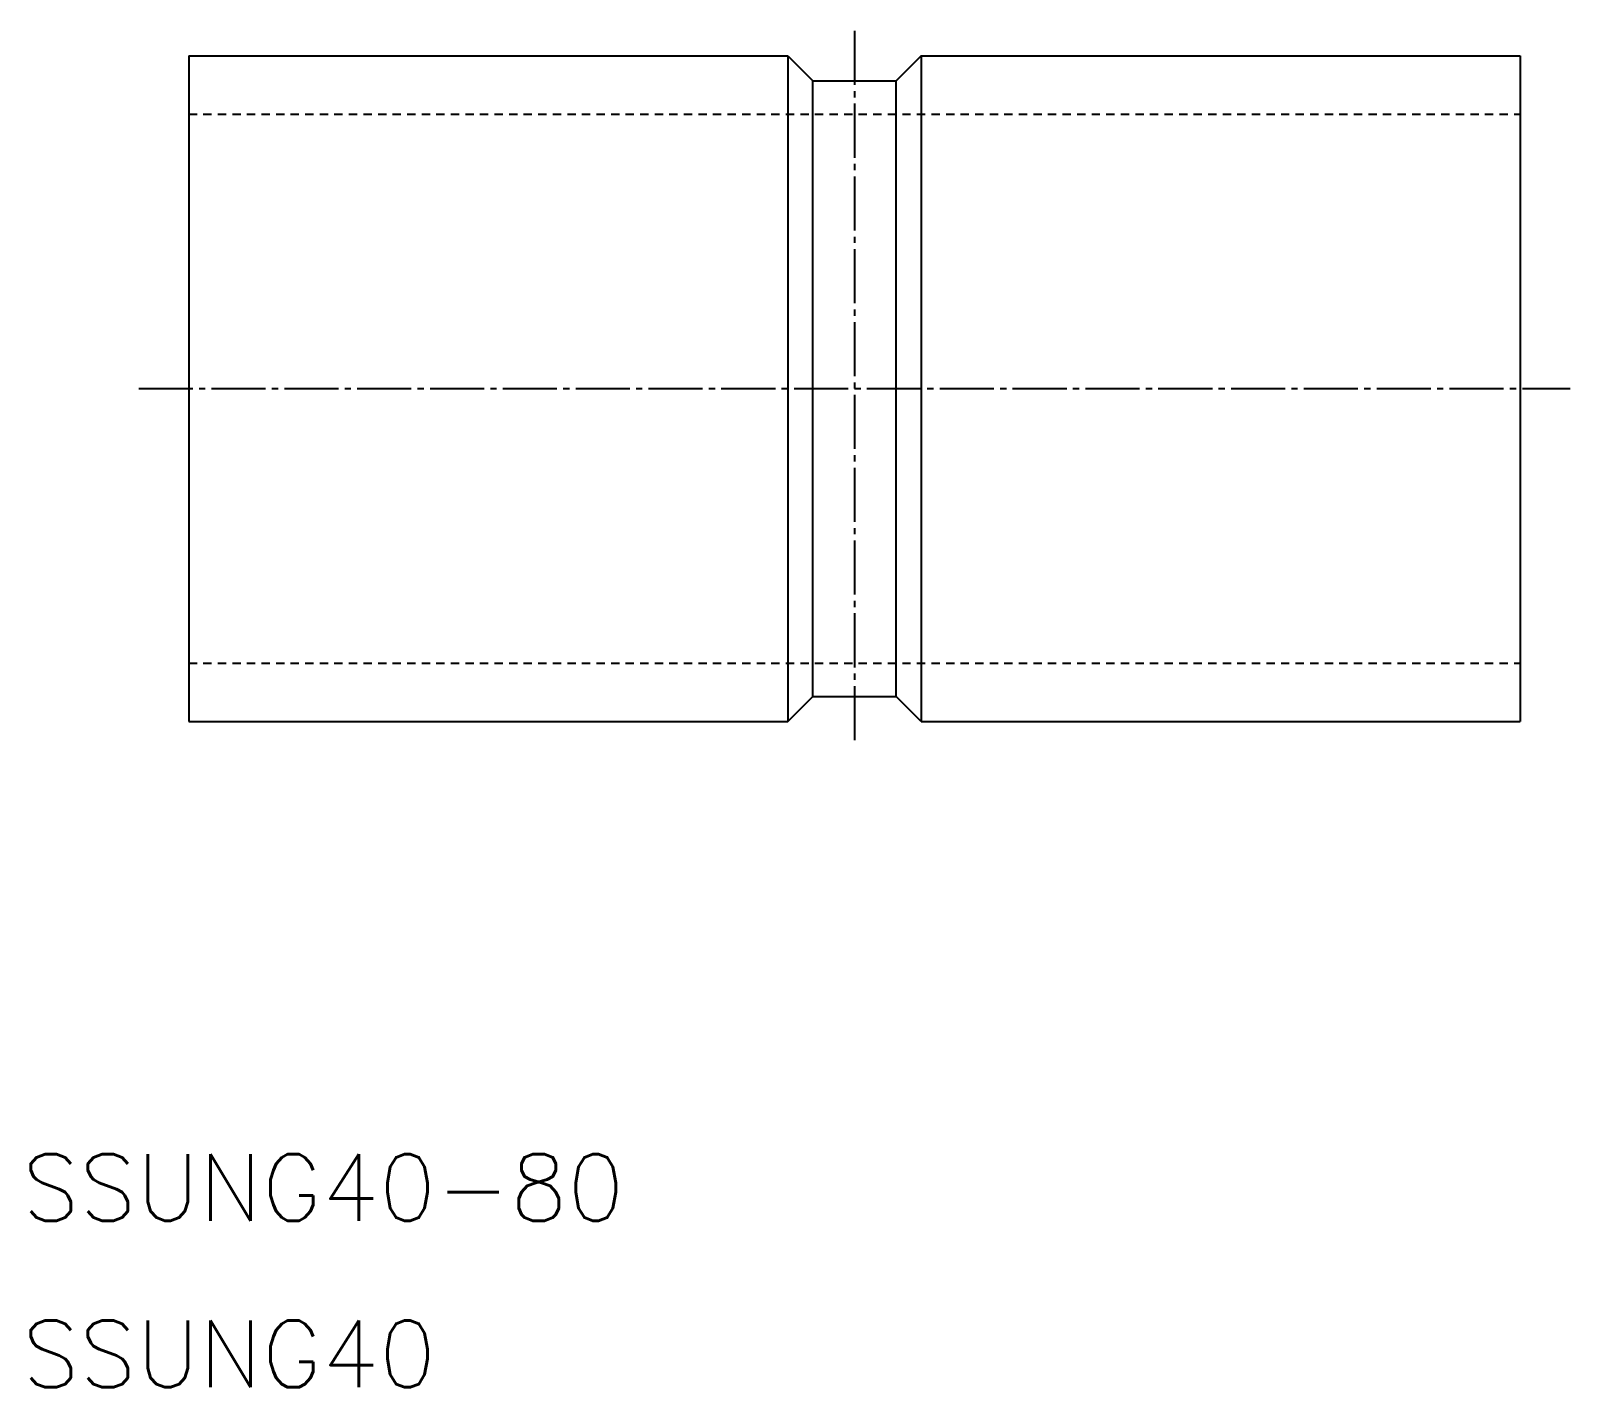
# Model space of a CAD drawing. Extents: x 78.4 to 170.9, y -360.9 to -279.4.
import ezdxf

# ---------------------------------------------------------------- set-up
doc = ezdxf.new("R2010")
doc.units = 0
doc.header["$LTSCALE"] = 0.25
doc.linetypes.add('CENTER', pattern=[17.5, 13, -1.5, 1.5, -1.5])
doc.linetypes.add('DASHED', pattern=[3.5, 2, -1.5])
doc.layers.get('0').update_dxf_attribs({"linetype": 'CONTINUOUS'})
doc.layers.add('CENTER', color=1, linetype='CENTER')
doc.styles.get("Standard").update_dxf_attribs({"font": 'txt', "bigfont": 'BIGFONT'})

msp = doc.modelspace()

# ---------------------------------------------------------------- linework, layer by layer
at = {"color": 7, "linetype": 'CONTINUOUS'}
for p, q in [((87.877, -280.882), (87.877, -320.882)), ((87.877, -280.882), (123.877, -280.882)), ((123.877, -280.882), (123.877, -320.882)), ((123.877, -280.882), (125.377, -282.382)), ((131.877, -280.882), (130.377, -282.382)), ((131.877, -280.882), (131.877, -320.882)), ((131.877, -280.882), (167.877, -280.882)), ((167.877, -280.882), (167.877, -320.882)), ((125.377, -319.382), (125.377, -282.382)), ((125.377, -282.382), (130.377, -282.382)), ((130.377, -319.382), (130.377, -282.382)), ((167.877, -285.882), (167.877, -285.882)), ((167.877, -300.882), (167.877, -300.882)), ((123.877, -320.882), (125.377, -319.382)), ((125.377, -319.382), (130.377, -319.382)), ((131.877, -320.882), (130.377, -319.382)), ((87.877, -320.882), (123.877, -320.882)), ((131.877, -320.882), (167.877, -320.882))]:
    msp.add_line(p, q, dxfattribs=at)
at = {"color": 3, "linetype": 'DASHED'}
for p, q in [((87.877, -284.382), (167.877, -284.382)), ((87.877, -317.382), (167.877, -317.382))]:
    msp.add_line(p, q, dxfattribs=at)
at = {"layer": 'CENTER', "color": 1, "linetype": 'CENTER'}
for p, q in [((127.877, -279.382), (127.877, -322.382)), ((84.877, -300.882), (170.877, -300.882))]:
    msp.add_line(p, q, dxfattribs=at)

# ---------------------------------------------------------------- texts
at = {"color": 7, "linetype": 'CONTINUOUS'}
for s, p in [('SSUNG40-80', (77.877, -350.882)), ('SSUNG40', (77.877, -360.882))]:
    msp.add_text(s, height=4, dxfattribs=at).set_placement(p)

doc.saveas('drawing.dxf')
